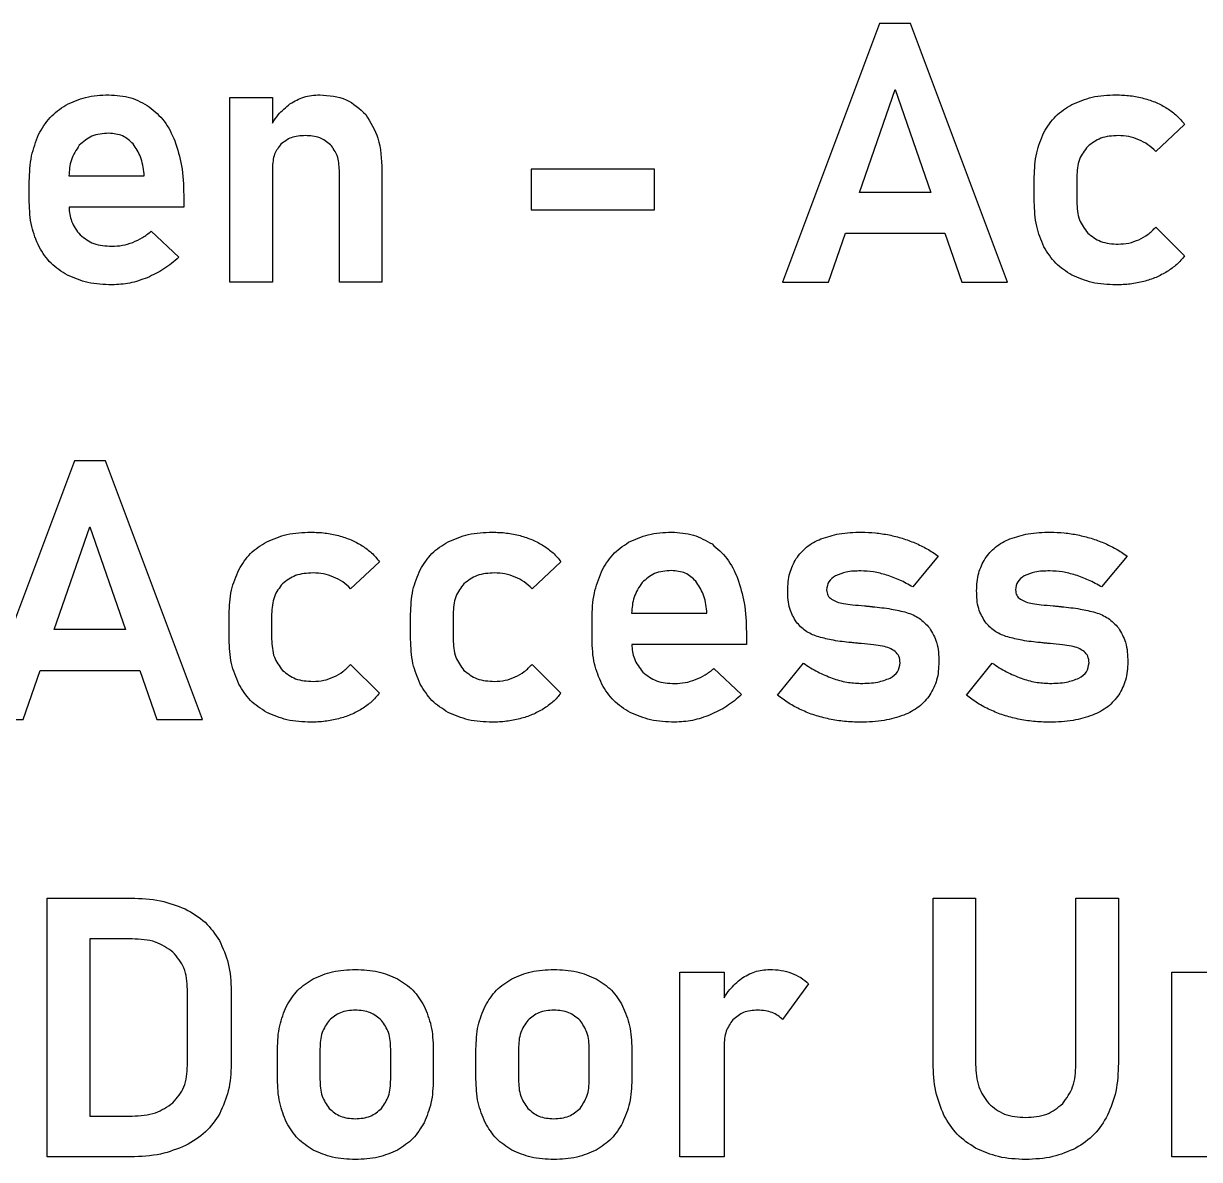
# Model space of a CAD drawing. Extents: x -56 to 56, y -81 to 81.
# Drawn here: x -14.32 to 5.01, y 36.91 to 55.58 of the extents above; entities that cross this region are included whole.
import ezdxf

# ---------------------------------------------------------------- set-up
doc = ezdxf.new("R2010")
doc.units = 0
doc.layers.get('0').update_dxf_attribs({"linetype": 'CONTINUOUS'})

msp = doc.modelspace()

# ---------------------------------------------------------------- linework, layer by layer
at = {"color": 7}
for points in [[(1.856084, 51.327108), (0.260143, 55.577106), (-0.248456, 55.577106), (-1.844396, 51.327108), (-1.090269, 51.327108), (-0.810927, 52.133846), (0.824794, 52.133846), (1.10488, 51.327108), (1.856084, 51.327108), (1.856084, 51.327108)], [(0.005846, 54.492687), (0.592404, 52.803206), (-0.579154, 52.803206), (0.005846, 54.492687), (0.005846, 54.492687)], [(-5.971632, 52.516756), (-3.948936, 52.516756), (-3.948936, 53.186117), (-5.971632, 53.186117), (-5.971632, 52.516756), (-5.971632, 52.516756)], [(-11.374745, 44.142444), (-12.970686, 48.392443), (-13.47928, 48.392443), (-15.075226, 44.142444), (-14.321098, 44.142444), (-14.041756, 44.949185), (-12.406035, 44.949185), (-12.12595, 44.142444), (-11.374745, 44.142444), (-11.374745, 44.142444)], [(-13.224983, 47.308023), (-12.638425, 45.618545), (-13.809983, 45.618545), (-13.224983, 47.308023), (-13.224983, 47.308023)]]:
    msp.add_lwpolyline(points, close=True, dxfattribs=at)
for points in [[(-10.224552, 53.203654), (-10.224552, 51.327108), (-10.923147, 51.327108), (-10.923147, 54.361149), (-10.224552, 54.361149), (-10.224552, 53.94072)], [(4.764443, 53.919782), (4.29092, 53.475493)], [(-8.426928, 53.16858), (-8.426928, 51.327108), (-9.125519, 51.327108), (-9.125519, 53.165656)], [(-14.220257, 52.642444), (-14.220257, 52.984432)], [(-13.569061, 53.072122), (-12.332015, 53.072122), (-12.334938, 53.107196)], [(2.294531, 52.645368), (2.294531, 53.057505)], [(2.993121, 53.057505), (2.993121, 52.645368)], [(-11.683116, 52.759363), (-11.683116, 52.560602), (-13.567537, 52.560602)], [(4.29092, 52.23323), (4.764443, 51.759706)], [(-12.218017, 52.165999), (-11.762037, 51.736324)], [(0.714665, 46.828655), (0.296684, 46.320057)], [(3.81886, 46.828655), (3.400879, 46.320057)], [(-8.466387, 46.735121), (-8.939905, 46.29083)], [(-5.484953, 46.735121), (-5.958476, 46.29083)], [(-10.936298, 45.460704), (-10.936298, 45.872844)], [(-10.237703, 45.872844), (-10.237703, 45.460704)], [(-7.954864, 45.460704), (-7.954864, 45.872844)], [(-7.256274, 45.872844), (-7.256274, 45.460704)], [(-4.973435, 45.45778), (-4.973435, 45.799769)], [(-4.322239, 45.887458), (-3.085194, 45.887458), (-3.088117, 45.922535)], [(-2.436294, 45.574702), (-2.436294, 45.375939), (-4.320717, 45.375939)], [(-8.939905, 45.048566), (-8.466387, 44.575043)], [(-5.958476, 45.048566), (-5.484953, 44.575043)], [(-1.924777, 44.542892), (-1.500945, 45.069028)], [(1.179419, 44.542892), (1.603251, 45.069028)], [(-2.971201, 44.981335), (-2.515216, 44.551661)], [(-12.551241, 36.95778), (-13.925037, 36.95778), (-13.925037, 41.207784), (-12.548318, 41.207784)], [(0.631361, 38.495268), (0.631361, 41.207784), (1.329952, 41.207784), (1.329952, 38.474807)], [(2.978506, 38.474807), (2.978506, 41.207784), (3.677096, 41.207784), (3.677096, 38.495268)], [(-12.53078, 40.538424), (-13.226447, 40.538424), (-13.226447, 37.627141), (-12.53078, 37.627141)], [(-2.80313, 38.77587), (-2.80313, 36.95778), (-3.53095, 36.95778), (-3.53095, 39.991824), (-2.80313, 39.991824), (-2.80313, 39.571356)], [(5.252581, 38.834332), (5.252581, 36.95778), (4.553991, 36.95778), (4.553991, 39.991824), (5.252581, 39.991824), (5.252581, 39.571387)], [(-11.621737, 38.457266), (-11.621737, 39.708298)], [(-10.902686, 39.684913), (-10.902686, 38.480651)], [(-1.414718, 39.798911), (-1.841473, 39.21139)], [(-10.142712, 38.235118), (-10.142712, 38.729103)], [(-9.444122, 38.729103), (-9.444122, 38.226349)], [(-8.280778, 38.226349), (-8.280778, 38.729103)], [(-7.582187, 38.729103), (-7.582187, 38.226349)], [(-6.880674, 38.235118), (-6.880674, 38.729103)], [(-6.182084, 38.729103), (-6.182084, 38.226349)], [(-5.018739, 38.226349), (-5.018739, 38.729103)], [(-4.320149, 38.729103), (-4.320149, 38.226349)]]:
    msp.add_lwpolyline(points, dxfattribs=at)
for points in [[(-13.619585, 54.238385), (-13.51348, 54.286944), (-13.407376, 54.335504), (-13.296232, 54.363345)], [(-13.296232, 54.363345), (-13.172856, 54.394248), (-13.04327, 54.399622), (-12.913685, 54.404995)], [(-12.913685, 54.404995), (-12.790672, 54.398194), (-12.667658, 54.391392), (-12.553062, 54.356402)], [(-12.553062, 54.356402), (-12.446784, 54.323961), (-12.347745, 54.267288), (-12.248707, 54.210617)], [(-9.936642, 54.258846), (-9.862852, 54.301465), (-9.789061, 54.344083), (-9.709744, 54.368459)], [(-9.709744, 54.368459), (-9.626259, 54.394113), (-9.536652, 54.399554), (-9.447045, 54.404995)], [(-9.447045, 54.404995), (-9.295784, 54.394101), (-9.144523, 54.383208), (-9.014444, 54.324249)], [(-9.014444, 54.324249), (-8.895452, 54.270313), (-8.794185, 54.176161), (-8.692918, 54.082009)], [(2.911277, 54.247157), (3.020391, 54.29315), (3.129505, 54.339147), (3.243032, 54.365535)], [(3.243032, 54.365535), (3.370377, 54.395134), (3.503276, 54.400065), (3.636175, 54.404995)], [(3.636175, 54.404995), (3.715057, 54.402737), (3.79394, 54.400677), (3.871842, 54.390743)], [(3.871842, 54.390743), (3.946366, 54.381232), (4.019992, 54.364609), (4.093619, 54.347995)], [(4.093619, 54.348), (4.162688, 54.327313), (4.231757, 54.306635), (4.297495, 54.278212)], [(-13.878269, 54.03378), (-13.804345, 54.113366), (-13.711965, 54.175876), (-13.619585, 54.238385)], [(-12.248707, 54.210617), (-12.1612, 54.136178), (-12.073694, 54.06174), (-12.005372, 53.97276)], [(-10.128464, 54.079085), (-10.072484, 54.145613), (-10.004563, 54.20223), (-9.936642, 54.258846)], [(2.646022, 54.053143), (2.722452, 54.129766), (2.816865, 54.18846), (2.911277, 54.247157)], [(4.297495, 54.278212), (4.360165, 54.251119), (4.419808, 54.216981), (4.479451, 54.18285)], [(4.479451, 54.18285), (4.533821, 54.145195), (4.588191, 54.107539), (4.636197, 54.063007)], [(-14.066801, 53.753175), (-14.01042, 53.852689), (-13.95404, 53.952206), (-13.878269, 54.03378)], [(-12.005372, 53.97276), (-11.931045, 53.875961), (-11.879424, 53.761955), (-11.827802, 53.647945)], [(-10.224552, 53.94072), (-10.195563, 53.989364), (-10.164486, 54.036275), (-10.128464, 54.079085)], [(-8.692918, 54.082009), (-8.615514, 53.955426), (-8.538111, 53.828844), (-8.493428, 53.692155)], [(2.452374, 53.786787), (2.510905, 53.881574), (2.569435, 53.976359), (2.646022, 54.053143)], [(4.636197, 54.063007), (4.682973, 54.019618), (4.723708, 53.969701), (4.764443, 53.919782)], [(-14.18189, 53.401687), (-14.156222, 53.521476), (-14.111511, 53.637325), (-14.066801, 53.753175)], [(-13.191366, 53.724309), (-13.267416, 53.691348), (-13.333158, 53.63384), (-13.3989, 53.576334)], [(-12.913685, 53.773636), (-13.010452, 53.767201), (-13.107218, 53.760795), (-13.191366, 53.724309)], [(-12.687883, 53.72979), (-12.755962, 53.76056), (-12.834823, 53.767097), (-12.913685, 53.773636)], [(-12.513237, 53.598257), (-12.568205, 53.649399), (-12.623173, 53.70054), (-12.687883, 53.72979)], [(-9.686727, 53.735635), (-9.765543, 53.731768), (-9.844358, 53.727873), (-9.914722, 53.700924)], [(-9.448509, 53.698367), (-9.521773, 53.727134), (-9.60425, 53.731384), (-9.686727, 53.735635)], [(2.333989, 53.453203), (2.360381, 53.567323), (2.406377, 53.677057), (2.452374, 53.786787)], [(3.674173, 53.735635), (3.574626, 53.730611), (3.475079, 53.725587), (3.386259, 53.691424)], [(3.845902, 53.718828), (3.789788, 53.730061), (3.731981, 53.732855), (3.674174, 53.735649)], [(-13.3989, 53.576334), (-13.449096, 53.499113), (-13.499293, 53.421894), (-13.528242, 53.337749)], [(-12.394128, 53.387801), (-12.423279, 53.461944), (-12.468258, 53.530101), (-12.513237, 53.598257)], [(-11.827802, 53.647945), (-11.785658, 53.513528), (-11.743513, 53.379109), (-11.719289, 53.241653)], [(-10.084252, 53.596795), (-10.125118, 53.543055), (-10.165983, 53.489317), (-10.189476, 53.429088)], [(-9.914722, 53.700924), (-9.975425, 53.677669), (-10.029839, 53.637229), (-10.084252, 53.596795)], [(-9.271669, 53.586565), (-9.328304, 53.629985), (-9.384938, 53.673405), (-9.448509, 53.698367)], [(-9.162054, 53.406801), (-9.186534, 53.47111), (-9.229102, 53.528836), (-9.271669, 53.586565)], [(-8.493428, 53.692155), (-8.439578, 53.527419), (-8.433253, 53.348), (-8.426928, 53.16858)], [(3.17142, 53.558794), (3.119487, 53.490287), (3.067555, 53.421781), (3.037696, 53.345053)], [(3.386259, 53.691424), (3.309273, 53.661811), (3.240347, 53.610302), (3.17142, 53.558794)], [(4.010315, 53.668406), (3.956071, 53.688021), (3.901827, 53.707621), (3.845902, 53.718828)], [(4.160848, 53.586565), (4.114046, 53.618752), (4.06218, 53.643579), (4.010315, 53.668406)], [(4.29092, 53.475493), (4.249244, 53.514962), (4.207568, 53.554431), (4.160848, 53.586565)], [(-14.220257, 52.984432), (-14.215614, 53.125202), (-14.210971, 53.265974), (-14.18189, 53.401687)], [(-13.528242, 53.337749), (-13.557004, 53.254147), (-13.564793, 53.163708), (-13.569061, 53.072122)], [(-12.334938, 53.107196), (-12.347248, 53.203538), (-12.359556, 53.299878), (-12.394128, 53.387801)], [(-10.189476, 53.429088), (-10.216547, 53.359686), (-10.22055, 53.281672), (-10.224552, 53.203654)], [(-9.125519, 53.165656), (-9.129608, 53.248982), (-9.133695, 53.332308), (-9.162054, 53.406801)], [(2.294531, 53.057505), (2.299436, 53.19125), (2.304341, 53.324996), (2.333989, 53.453203)], [(3.037696, 53.345053), (3.003236, 53.256503), (2.998179, 53.157003), (2.993121, 53.057505)], [(-11.719289, 53.241653), (-11.691428, 53.083569), (-11.687272, 52.921466), (-11.683116, 52.759363)], [(-14.180064, 52.243825), (-14.210187, 52.372916), (-14.215222, 52.50768), (-14.220257, 52.642444)], [(2.333994, 52.246746), (2.30436, 52.375958), (2.299445, 52.510663), (2.294531, 52.645368)], [(2.993121, 52.645368), (2.998131, 52.544095), (3.003143, 52.442825), (3.037696, 52.352339)], [(-13.567537, 52.560602), (-13.562316, 52.479712), (-13.552935, 52.400354), (-13.524952, 52.327859)], [(-14.059491, 51.907317), (-14.106339, 52.017982), (-14.153187, 52.128647), (-14.180064, 52.243825)], [(-13.524952, 52.327859), (-13.49386, 52.24731), (-13.439802, 52.175234), (-13.385744, 52.103154)], [(2.452374, 51.910241), (2.406379, 52.020957), (2.360384, 52.131675), (2.333994, 52.246746)], [(3.037696, 52.352339), (3.067559, 52.274138), (3.11949, 52.203992), (3.17142, 52.133846)], [(4.163041, 52.114121), (4.209446, 52.148764), (4.250183, 52.190996), (4.29092, 52.23323)], [(-13.385744, 52.103154), (-13.313923, 52.049094), (-13.242103, 51.995032), (-13.161773, 51.963951)], [(-12.689714, 51.933634), (-12.632319, 51.944359), (-12.576433, 51.963107), (-12.520547, 51.981861)], [(-12.520547, 51.981852), (-12.465918, 52.005615), (-12.411289, 52.029359), (-12.360878, 52.060042)], [(-12.360878, 52.060042), (-12.310444, 52.090739), (-12.264231, 52.128368), (-12.218017, 52.165999)], [(3.17142, 52.133846), (3.240215, 52.081056), (3.30901, 52.028263), (3.386259, 51.99793)], [(3.386259, 51.99793), (3.474823, 51.963149), (3.574498, 51.957886), (3.674173, 51.952622)], [(3.84809, 51.970882), (3.904454, 51.983074), (3.958846, 52.004376), (4.013238, 52.02569)], [(4.013238, 52.025698), (4.065044, 52.052679), (4.116851, 52.079634), (4.163041, 52.114121)], [(-13.86292, 51.638402), (-13.940535, 51.715942), (-14.000013, 51.81163), (-14.059491, 51.907317)], [(-13.161773, 51.963951), (-13.06909, 51.928089), (-12.96508, 51.922817), (-12.86107, 51.917548)], [(-12.86107, 51.917548), (-12.80347, 51.92037), (-12.74587, 51.923136), (-12.689714, 51.933634)], [(2.646017, 51.640961), (2.569335, 51.71877), (2.510854, 51.814506), (2.452374, 51.910241)], [(3.674173, 51.952622), (3.73281, 51.955642), (3.791446, 51.958662), (3.84809, 51.970882)], [(-13.594742, 51.442565), (-13.690143, 51.501832), (-13.785544, 51.561098), (-13.86292, 51.638402)], [(-11.762037, 51.736324), (-11.841181, 51.668388), (-11.920325, 51.600448), (-12.007198, 51.544504)], [(2.911277, 51.444024), (2.816838, 51.503742), (2.722398, 51.563458), (2.646017, 51.640961)], [(4.634004, 51.619036), (4.585507, 51.575263), (4.531018, 51.538142), (4.476528, 51.501024)], [(4.764443, 51.759706), (4.722862, 51.710707), (4.681281, 51.66171), (4.634004, 51.619036)], [(-13.259325, 51.323086), (-13.374093, 51.349728), (-13.484417, 51.396145), (-13.594742, 51.442565)], [(-12.280864, 51.401643), (-12.376204, 51.367118), (-12.471543, 51.332594), (-12.569876, 51.312858)], [(-12.007198, 51.544504), (-12.093353, 51.489021), (-12.187109, 51.445333), (-12.280864, 51.401643)], [(3.243036, 51.323453), (3.129399, 51.350321), (3.020338, 51.397175), (2.911277, 51.444024)], [(4.294939, 51.407123), (4.229512, 51.37924), (4.160836, 51.359019), (4.09216, 51.3388)], [(4.476528, 51.501024), (4.416987, 51.467392), (4.357446, 51.433762), (4.294939, 51.407123)], [(-12.86107, 51.283262), (-12.995694, 51.288201), (-13.130316, 51.29314), (-13.259325, 51.323086)], [(-12.569876, 51.312858), (-12.66507, 51.293752), (-12.76307, 51.288503), (-12.86107, 51.283262)], [(3.636175, 51.283262), (3.503216, 51.288314), (3.370258, 51.293365), (3.243036, 51.323453)], [(3.87147, 51.297147), (3.793666, 51.287439), (3.71492, 51.28535), (3.636175, 51.283262)], [(4.09216, 51.3388), (4.018881, 51.322601), (3.945603, 51.30641), (3.87147, 51.297147)], [(-10.319548, 47.062493), (-10.210434, 47.10849), (-10.10132, 47.154486), (-9.987793, 47.180874)], [(-9.987793, 47.180874), (-9.860447, 47.210476), (-9.727549, 47.215404), (-9.59465, 47.220334)], [(-9.59465, 47.220334), (-9.515769, 47.218076), (-9.436888, 47.216016), (-9.358988, 47.206082)], [(-9.358988, 47.206082), (-9.284462, 47.196571), (-9.210834, 47.179948), (-9.137206, 47.163334)], [(-9.137206, 47.163337), (-9.068137, 47.14265), (-8.999068, 47.121974), (-8.933329, 47.093549)], [(-7.338118, 47.062493), (-7.229003, 47.10849), (-7.119888, 47.154486), (-7.006359, 47.180874)], [(-7.006359, 47.180874), (-6.879015, 47.210473), (-6.746118, 47.215404), (-6.613221, 47.220334)], [(-6.613221, 47.220334), (-6.53434, 47.218076), (-6.455459, 47.216016), (-6.377558, 47.206082)], [(-6.377558, 47.206082), (-6.303033, 47.196571), (-6.229405, 47.179948), (-6.155777, 47.163334)], [(-6.155777, 47.163337), (-6.086708, 47.14265), (-6.017639, 47.121974), (-5.9519, 47.093549)], [(-4.372764, 47.053724), (-4.266661, 47.102283), (-4.160558, 47.15084), (-4.049415, 47.178681)], [(-4.049415, 47.178681), (-3.92604, 47.209584), (-3.796454, 47.214958), (-3.666868, 47.220334)], [(-3.666868, 47.220334), (-3.543855, 47.213533), (-3.420842, 47.206731), (-3.306245, 47.171738)], [(-3.306245, 47.171738), (-3.199968, 47.139297), (-3.100929, 47.082627), (-3.00189, 47.025954)], [(-1.211572, 47.110722), (-1.11224, 47.142638), (-1.012909, 47.174558), (-0.911235, 47.19293)], [(-0.911235, 47.19293), (-0.792313, 47.214408), (-0.670185, 47.217371), (-0.548057, 47.220334)], [(-0.548057, 47.220334), (-0.47089, 47.218641), (-0.393723, 47.216665), (-0.317139, 47.209017)], [(-0.317139, 47.209017), (-0.24174, 47.201454), (-0.166906, 47.188246), (-0.092072, 47.175035)], [(-0.092072, 47.175026), (-0.019049, 47.158319), (0.053975, 47.141611), (0.125322, 47.119491)], [(1.892624, 47.110722), (1.991955, 47.142638), (2.091286, 47.174558), (2.19296, 47.19293)], [(2.19296, 47.19293), (2.311883, 47.214408), (2.434011, 47.217371), (2.556138, 47.220334)], [(2.556138, 47.220334), (2.633304, 47.218641), (2.710469, 47.216665), (2.787051, 47.209017)], [(2.787051, 47.209017), (2.862452, 47.201454), (2.937288, 47.188246), (3.012123, 47.175035)], [(3.012123, 47.175026), (3.085149, 47.158319), (3.158174, 47.141611), (3.229523, 47.119491)], [(-10.584807, 46.868482), (-10.508376, 46.945108), (-10.413962, 47.003799), (-10.319548, 47.062493)], [(-8.933329, 47.093549), (-8.870659, 47.066455), (-8.811016, 47.032318), (-8.751373, 46.998186)], [(-8.751373, 46.998186), (-8.697003, 46.960532), (-8.642633, 46.922878), (-8.594627, 46.878346)], [(-7.603378, 46.868482), (-7.526948, 46.945108), (-7.432533, 47.003799), (-7.338118, 47.062493)], [(-5.9519, 47.093549), (-5.88923, 47.066455), (-5.829587, 47.032318), (-5.769944, 46.998186)], [(-5.769944, 46.998186), (-5.715576, 46.960532), (-5.661209, 46.922875), (-5.613203, 46.878346)], [(-4.631448, 46.849116), (-4.557523, 46.928703), (-4.465143, 46.991212), (-4.372764, 47.053724)], [(-3.00189, 47.025954), (-2.914384, 46.951518), (-2.826877, 46.877079), (-2.758555, 46.7881)], [(-1.619325, 46.786274), (-1.566189, 46.854069), (-1.513054, 46.921867), (-1.447963, 46.974801)], [(-1.447963, 46.974801), (-1.378297, 47.03146), (-1.294934, 47.071089), (-1.211572, 47.110722)], [(0.125322, 47.119491), (0.195709, 47.097675), (0.264464, 47.070581), (0.333219, 47.043494)], [(0.333219, 47.043494), (0.39987, 47.013005), (0.466521, 46.98252), (0.530152, 46.946672)], [(1.484871, 46.786274), (1.538004, 46.854069), (1.591138, 46.921867), (1.656227, 46.974801)], [(1.656227, 46.974801), (1.725895, 47.03146), (1.809259, 47.071092), (1.892624, 47.110722)], [(3.229523, 47.119491), (3.299908, 47.097675), (3.368661, 47.070581), (3.437414, 47.043494)], [(3.437414, 47.043494), (3.504065, 47.013005), (3.570717, 46.98252), (3.634348, 46.946672)], [(-10.778456, 46.602126), (-10.719925, 46.696914), (-10.661395, 46.791701), (-10.584807, 46.868482)], [(-8.594627, 46.878346), (-8.547853, 46.834957), (-8.50712, 46.785037), (-8.466387, 46.735121)], [(-7.797022, 46.602126), (-7.738493, 46.696914), (-7.679964, 46.791701), (-7.603378, 46.868482)], [(-5.613203, 46.878346), (-5.566426, 46.834954), (-5.525689, 46.785037), (-5.484953, 46.735121)], [(-4.819979, 46.568511), (-4.763599, 46.668025), (-4.707218, 46.76754), (-4.631448, 46.849116)], [(-2.758555, 46.7881), (-2.684227, 46.691297), (-2.632604, 46.577291), (-2.580981, 46.463282)], [(-1.723456, 46.546952), (-1.700254, 46.629852), (-1.659789, 46.708061), (-1.619325, 46.786274)], [(0.530152, 46.946672), (0.593662, 46.910892), (0.654163, 46.869772), (0.714665, 46.828655)], [(1.380739, 46.546952), (1.403942, 46.629852), (1.444407, 46.708061), (1.484871, 46.786274)], [(3.634348, 46.946672), (3.697858, 46.910892), (3.758359, 46.869772), (3.81886, 46.828655)], [(-10.896835, 46.268543), (-10.870444, 46.382662), (-10.82445, 46.492393), (-10.778456, 46.602126)], [(-7.915401, 46.268543), (-7.889011, 46.382662), (-7.843016, 46.492393), (-7.797022, 46.602126)], [(-3.666868, 46.588972), (-3.763635, 46.582537), (-3.860402, 46.576131), (-3.944549, 46.539645)], [(-3.441066, 46.545126), (-3.509145, 46.575897), (-3.588007, 46.582436), (-3.666868, 46.588972)], [(-0.556826, 46.583124), (-0.63857, 46.581995), (-0.720313, 46.580867), (-0.798702, 46.563397)], [(-0.34893, 46.566318), (-0.417442, 46.57693), (-0.487134, 46.580034), (-0.556826, 46.58311)], [(2.547369, 46.583124), (2.465626, 46.581995), (2.383883, 46.580867), (2.305494, 46.563397)], [(2.755261, 46.566318), (2.686751, 46.57693), (2.61706, 46.580034), (2.547369, 46.58311)], [(-9.84457, 46.506764), (-9.921555, 46.47715), (-9.990479, 46.425642), (-10.059404, 46.374133)], [(-9.556656, 46.550974), (-9.656203, 46.54595), (-9.755751, 46.540927), (-9.84457, 46.506764)], [(-9.384927, 46.534167), (-9.441041, 46.5454), (-9.498848, 46.548194), (-9.556656, 46.55096)], [(-9.220514, 46.483743), (-9.274758, 46.503357), (-9.329001, 46.522963), (-9.384927, 46.534167)], [(-9.069976, 46.401904), (-9.11678, 46.434094), (-9.168647, 46.458918), (-9.220514, 46.483743)], [(-8.939905, 46.29083), (-8.98158, 46.330301), (-9.023255, 46.36977), (-9.069976, 46.401904)], [(-6.863136, 46.506764), (-6.940122, 46.47715), (-7.009049, 46.425642), (-7.077975, 46.374133)], [(-6.575222, 46.550974), (-6.674769, 46.54595), (-6.774317, 46.540927), (-6.863136, 46.506764)], [(-6.403494, 46.534167), (-6.459607, 46.5454), (-6.517415, 46.548194), (-6.575222, 46.55096)], [(-6.23908, 46.483743), (-6.293324, 46.503357), (-6.347568, 46.522963), (-6.403494, 46.534167)], [(-6.088543, 46.401904), (-6.135346, 46.434094), (-6.187213, 46.458918), (-6.23908, 46.483743)], [(-5.958476, 46.29083), (-6.000149, 46.330301), (-6.041823, 46.369773), (-6.088543, 46.401904)], [(-4.935074, 46.217026), (-4.909403, 46.336815), (-4.864692, 46.452662), (-4.819979, 46.568511)], [(-4.152078, 46.39167), (-4.202275, 46.314449), (-4.252471, 46.23723), (-4.281421, 46.153083)], [(-3.944549, 46.539645), (-4.020597, 46.506682), (-4.086338, 46.449176), (-4.152078, 46.39167)], [(-3.26642, 46.413593), (-3.321388, 46.464735), (-3.376357, 46.515879), (-3.441066, 46.545126)], [(-3.147306, 46.203138), (-3.176458, 46.27728), (-3.221439, 46.345437), (-3.26642, 46.413593)], [(-2.580981, 46.463282), (-2.538836, 46.328865), (-2.496691, 46.194448), (-2.472467, 46.056994)], [(-1.758165, 46.258676), (-1.753717, 46.356703), (-1.749269, 46.454727), (-1.723456, 46.546952)], [(-1.082229, 46.406287), (-1.105319, 46.367735), (-1.111677, 46.319052), (-1.118035, 46.270369)], [(-0.974812, 46.504204), (-1.016582, 46.475177), (-1.058352, 46.446151), (-1.082229, 46.406287)], [(-0.798702, 46.563397), (-0.858716, 46.550048), (-0.916764, 46.52712), (-0.974812, 46.504204)], [(-0.134458, 46.515896), (-0.20551, 46.535511), (-0.276561, 46.555103), (-0.34893, 46.566318)], [(0.082207, 46.433324), (0.01188, 46.465034), (-0.061289, 46.490465), (-0.134458, 46.515896)], [(0.296684, 46.320057), (0.226228, 46.360104), (0.155773, 46.400148), (0.082207, 46.433324)], [(1.34603, 46.258676), (1.350478, 46.356703), (1.354926, 46.454727), (1.380739, 46.546952)], [(2.021966, 46.406287), (1.998876, 46.367735), (1.992519, 46.319052), (1.986161, 46.270369)], [(2.129383, 46.504204), (2.087613, 46.475177), (2.045844, 46.446151), (2.021966, 46.406287)], [(2.305494, 46.563397), (2.24548, 46.550048), (2.187432, 46.52712), (2.129383, 46.504204)], [(2.969737, 46.515896), (2.898684, 46.535511), (2.827631, 46.555103), (2.755261, 46.566318)], [(3.186407, 46.433324), (3.11608, 46.465037), (3.042908, 46.490465), (2.969737, 46.515896)], [(3.400879, 46.320057), (3.330425, 46.360104), (3.259972, 46.400151), (3.186407, 46.433324)], [(-10.936298, 45.872844), (-10.93139, 46.00659), (-10.926483, 46.140335), (-10.896835, 46.268543)], [(-10.059404, 46.374133), (-10.111337, 46.305624), (-10.16327, 46.237117), (-10.193128, 46.160389)], [(-7.954864, 45.872844), (-7.949956, 46.00659), (-7.945051, 46.140335), (-7.915401, 46.268543)], [(-7.077975, 46.374133), (-7.129908, 46.305624), (-7.181841, 46.237117), (-7.211699, 46.160389)], [(-4.973435, 45.799769), (-4.968795, 45.940538), (-4.964156, 46.081311), (-4.935074, 46.217026)], [(-3.088116, 45.922535), (-3.100427, 46.018875), (-3.112735, 46.115214), (-3.147306, 46.203138)], [(-1.723452, 45.964186), (-1.752235, 46.057356), (-1.7552, 46.158016), (-1.758165, 46.258676)], [(-1.118035, 46.270369), (-1.114973, 46.239397), (-1.11191, 46.208426), (-1.098308, 46.183043)], [(1.380744, 45.964186), (1.35196, 46.057356), (1.348995, 46.158016), (1.34603, 46.258676)], [(1.986161, 46.270369), (1.989225, 46.239397), (1.99229, 46.208426), (2.005892, 46.183043)], [(-10.193128, 46.160389), (-10.227588, 46.071839), (-10.232646, 45.972342), (-10.237703, 45.872844)], [(-7.211699, 46.160389), (-7.246159, 46.071839), (-7.251217, 45.972342), (-7.256274, 45.872844)], [(-4.281421, 46.153083), (-4.310182, 46.069483), (-4.317971, 45.979045), (-4.322239, 45.887458)], [(-2.472467, 46.056994), (-2.444607, 45.898908), (-2.440451, 45.736805), (-2.436294, 45.574702)], [(-1.098308, 46.183043), (-1.085152, 46.15849), (-1.062135, 46.139163), (-1.039119, 46.119834)], [(-1.039119, 46.119834), (-1.009941, 46.103888), (-0.980763, 46.08792), (-0.949969, 46.076358)], [(-0.949969, 46.076358), (-0.914834, 46.063178), (-0.877594, 46.055699), (-0.840354, 46.04822)], [(-0.840354, 46.048223), (-0.791932, 46.041196), (-0.743509, 46.034197), (-0.694938, 46.028496)], [(-0.694938, 46.028496), (-0.629595, 46.020819), (-0.56398, 46.015542), (-0.498366, 46.010236)], [(-0.498366, 46.010222), (-0.490699, 46.009375), (-0.483032, 46.008528), (-0.475349, 46.007682)], [(-0.475349, 46.007682), (-0.46793, 46.006835), (-0.460496, 46.006271), (-0.453062, 46.005988)], [(-0.453062, 46.005839), (-0.445628, 46.005274), (-0.438193, 46.00471), (-0.430774, 46.004145)], [(-0.430774, 46.004145), (-0.42309, 46.003299), (-0.415421, 46.002452), (-0.407753, 46.001605)], [(-0.407753, 46.001453), (-0.403871, 46.000606), (-0.399988, 45.99976), (-0.396061, 45.999195)], [(-0.396061, 45.999195), (-0.392193, 45.998631), (-0.388281, 45.998631), (-0.384369, 45.998349)], [(-0.384369, 45.998529), (-0.380694, 45.998442), (-0.377018, 45.998351), (-0.373411, 45.997683)], [(-0.373411, 45.997683), (-0.370209, 45.997118), (-0.367061, 45.996271), (-0.363912, 45.995425)], [(-0.363912, 45.995608), (-0.260792, 45.985561), (-0.157672, 45.975542), (-0.055904, 45.95761)], [(2.005892, 46.183043), (2.019048, 46.15849), (2.042063, 46.139163), (2.065077, 46.119834)], [(2.065077, 46.119834), (2.094255, 46.103888), (2.123432, 46.08792), (2.154226, 46.076358)], [(2.154226, 46.076358), (2.189362, 46.063178), (2.226602, 46.055699), (2.263842, 46.04822)], [(2.263842, 46.048223), (2.312264, 46.041196), (2.360686, 46.034197), (2.409258, 46.028496)], [(2.409258, 46.028496), (2.474601, 46.020819), (2.540215, 46.015542), (2.605829, 46.010236)], [(2.605829, 46.010222), (2.613498, 46.009375), (2.621166, 46.008528), (2.628851, 46.007682)], [(2.628851, 46.007682), (2.636269, 46.006835), (2.643701, 46.006271), (2.651134, 46.005988)], [(2.651134, 46.005839), (2.658568, 46.005274), (2.666002, 46.00471), (2.673421, 46.004145)], [(2.673421, 46.004145), (2.681106, 46.003299), (2.688774, 46.002452), (2.696443, 46.001605)], [(2.696443, 46.001453), (2.700325, 46.000606), (2.704207, 45.99976), (2.708135, 45.999195)], [(2.708135, 45.999195), (2.712003, 45.998631), (2.715915, 45.998631), (2.719827, 45.998349)], [(2.719827, 45.998529), (2.723502, 45.998442), (2.727177, 45.998351), (2.730785, 45.997683)], [(2.730785, 45.997683), (2.733987, 45.997118), (2.737135, 45.996271), (2.740283, 45.995425)], [(2.740283, 45.995608), (2.843405, 45.985561), (2.946527, 45.975542), (3.048296, 45.95761)], [(-1.619325, 45.747157), (-1.659705, 45.817853), (-1.700085, 45.888553), (-1.723452, 45.964186)], [(-0.055904, 45.95761), (0.028632, 45.942709), (0.112234, 45.922397), (0.195837, 45.902074)], [(0.195837, 45.902074), (0.267803, 45.874896), (0.33977, 45.847718), (0.401907, 45.80598)], [(0.401907, 45.80598), (0.465842, 45.763035), (0.519372, 45.704674), (0.572901, 45.646313)], [(1.484871, 45.747157), (1.444491, 45.817853), (1.40411, 45.888553), (1.380744, 45.964186)], [(3.048296, 45.95761), (3.132831, 45.942709), (3.216432, 45.922397), (3.300033, 45.902074)], [(3.300033, 45.902074), (3.371999, 45.874896), (3.443965, 45.847718), (3.506103, 45.80598)], [(3.506103, 45.80598), (3.570038, 45.763035), (3.623567, 45.704674), (3.677096, 45.646313)], [(-1.464042, 45.59772), (-1.522303, 45.63823), (-1.570814, 45.692694), (-1.619325, 45.747157)], [(0.572901, 45.646313), (0.617521, 45.569597), (0.662141, 45.49288), (0.68799, 45.410646)], [(1.640153, 45.59772), (1.581893, 45.63823), (1.533382, 45.692694), (1.484871, 45.747157)], [(3.677096, 45.646313), (3.721717, 45.569597), (3.766337, 45.49288), (3.792186, 45.410646)], [(-10.896835, 45.062085), (-10.926469, 45.191298), (-10.931384, 45.326002), (-10.936298, 45.460704)], [(-10.237703, 45.460704), (-10.232694, 45.359431), (-10.227681, 45.258159), (-10.193128, 45.167676)], [(-7.915401, 45.062085), (-7.945035, 45.191298), (-7.94995, 45.326002), (-7.954864, 45.460704)], [(-7.256274, 45.460704), (-7.251265, 45.359431), (-7.246252, 45.258159), (-7.211699, 45.167676)], [(-4.933242, 45.059164), (-4.963366, 45.188255), (-4.9684, 45.323019), (-4.973435, 45.45778)], [(-1.275878, 45.506009), (-1.341666, 45.532199), (-1.407453, 45.558373), (-1.464042, 45.59772)], [(-1.042771, 45.450109), (-1.121093, 45.465519), (-1.198485, 45.48576), (-1.275878, 45.506009)], [(-0.752664, 45.408092), (-0.84983, 45.419691), (-0.946996, 45.431263), (-1.042771, 45.450109)], [(1.828318, 45.506009), (1.76253, 45.532199), (1.696742, 45.558373), (1.640153, 45.59772)], [(2.061424, 45.450109), (1.983102, 45.465519), (1.90571, 45.48576), (1.828318, 45.506009)], [(2.351532, 45.408092), (2.254366, 45.419691), (2.1572, 45.431263), (2.061424, 45.450109)], [(-4.320717, 45.375939), (-4.315498, 45.295048), (-4.30612, 45.21569), (-4.278135, 45.143196)], [(-0.740971, 45.407759), (-0.744861, 45.408002), (-0.748762, 45.408041), (-0.752664, 45.408041)], [(-0.729279, 45.40663), (-0.733173, 45.407195), (-0.737067, 45.407477), (-0.740971, 45.407759)], [(-0.717587, 45.405451), (-0.721492, 45.405696), (-0.725386, 45.406015), (-0.729279, 45.406579)], [(-0.7059, 45.405168), (-0.7098, 45.40523), (-0.713699, 45.40529), (-0.717587, 45.405451)], [(-0.66534, 45.400069), (-0.678885, 45.40148), (-0.692393, 45.403371), (-0.7059, 45.405177)], [(-0.625515, 45.3964), (-0.638802, 45.397529), (-0.652089, 45.398657), (-0.66534, 45.400069)], [(-0.586419, 45.39349), (-0.59945, 45.394337), (-0.612482, 45.395466), (-0.625515, 45.396425)], [(-0.548057, 45.390555), (-0.560844, 45.391402), (-0.573631, 45.39253), (-0.586419, 45.39349)], [(-0.348201, 45.369371), (-0.414601, 45.378148), (-0.481329, 45.384357), (-0.548057, 45.390566)], [(-0.198765, 45.346709), (-0.248515, 45.354752), (-0.298265, 45.362767), (-0.348201, 45.369371)], [(-0.08513, 45.313457), (-0.121093, 45.329036), (-0.159929, 45.33787), (-0.198765, 45.346709)], [(0.007305, 45.260479), (-0.022731, 45.279952), (-0.052768, 45.299439), (-0.08513, 45.313457)], [(0.068689, 45.182659), (0.055014, 45.211691), (0.03116, 45.236086), (0.007305, 45.260479)], [(0.68799, 45.410646), (0.720155, 45.308318), (0.723256, 45.197439), (0.726357, 45.086562)], [(2.363224, 45.407759), (2.359334, 45.408002), (2.355433, 45.408041), (2.351532, 45.408041)], [(2.374916, 45.40663), (2.371023, 45.407195), (2.367129, 45.407477), (2.363224, 45.407759)], [(2.386608, 45.405451), (2.382703, 45.405696), (2.37881, 45.406015), (2.374916, 45.406579)], [(2.398296, 45.405168), (2.394396, 45.40523), (2.390496, 45.40529), (2.386608, 45.405451)], [(2.438856, 45.400069), (2.42531, 45.40148), (2.411803, 45.403371), (2.398296, 45.405177)], [(2.478681, 45.3964), (2.465394, 45.397529), (2.452106, 45.398657), (2.438856, 45.400069)], [(2.517772, 45.39349), (2.504742, 45.394337), (2.491711, 45.395466), (2.478681, 45.396425)], [(2.556138, 45.390555), (2.54335, 45.391402), (2.530561, 45.39253), (2.517772, 45.39349)], [(2.755995, 45.369371), (2.689595, 45.378148), (2.622867, 45.384357), (2.556138, 45.390566)], [(2.905436, 45.346709), (2.855684, 45.354752), (2.805932, 45.362767), (2.755995, 45.369371)], [(3.019066, 45.313457), (2.983104, 45.329036), (2.94427, 45.33787), (2.905436, 45.346709)], [(3.111501, 45.260479), (3.081465, 45.279952), (3.051428, 45.299439), (3.019066, 45.313457)], [(3.172884, 45.182659), (3.159211, 45.211691), (3.135355, 45.236086), (3.111501, 45.260479)], [(3.792186, 45.410646), (3.824351, 45.308318), (3.827451, 45.197439), (3.830552, 45.086562)], [(-10.778456, 44.725577), (-10.82445, 44.836296), (-10.870445, 44.947014), (-10.896835, 45.062085)], [(-10.193128, 45.167676), (-10.163265, 45.089472), (-10.111334, 45.019328), (-10.059404, 44.949185)], [(-9.067783, 44.929455), (-9.021378, 44.9641), (-8.980642, 45.006332), (-8.939905, 45.048566)], [(-7.797022, 44.725577), (-7.843016, 44.836296), (-7.889011, 44.947014), (-7.915401, 45.062085)], [(-7.211699, 45.167676), (-7.181836, 45.089472), (-7.129906, 45.019328), (-7.077975, 44.949185)], [(-6.086354, 44.929455), (-6.039949, 44.9641), (-5.999212, 45.006332), (-5.958476, 45.048566)], [(-4.81267, 44.722653), (-4.859518, 44.833321), (-4.906366, 44.943986), (-4.933242, 45.059164)], [(-4.278135, 45.143196), (-4.247043, 45.062647), (-4.192985, 44.99057), (-4.138927, 44.918493)], [(-1.500945, 45.069028), (-1.423883, 45.018177), (-1.34682, 44.967326), (-1.265282, 44.925072)], [(0.047865, 44.92836), (0.073564, 44.969578), (0.081357, 45.022227), (0.08915, 45.074872)], [(0.08915, 45.074872), (0.086487, 45.112696), (0.083824, 45.150519), (0.068689, 45.182659)], [(0.726357, 45.086562), (0.721665, 44.985826), (0.716974, 44.885086), (0.689821, 44.790613)], [(1.603251, 45.069028), (1.680313, 45.018177), (1.757375, 44.967326), (1.838913, 44.925072)], [(3.152056, 44.92836), (3.177755, 44.969581), (3.18555, 45.022227), (3.193345, 45.074872)], [(3.193345, 45.074872), (3.190692, 45.112696), (3.18802, 45.150519), (3.172884, 45.182659)], [(3.830552, 45.086562), (3.825862, 44.985826), (3.821168, 44.885086), (3.794017, 44.790613)], [(-10.059404, 44.949185), (-9.990611, 44.896392), (-9.921818, 44.8436), (-9.84457, 44.813264)], [(-9.382734, 44.786218), (-9.326371, 44.798382), (-9.271978, 44.81971), (-9.217586, 44.841023)], [(-9.217586, 44.841034), (-9.16578, 44.868015), (-9.113974, 44.89497), (-9.067783, 44.929455)], [(-7.077975, 44.949185), (-7.00918, 44.896392), (-6.940385, 44.8436), (-6.863136, 44.813264)], [(-6.401305, 44.786218), (-6.344942, 44.798382), (-6.290549, 44.81971), (-6.236157, 44.841023)], [(-6.236157, 44.841034), (-6.184351, 44.868015), (-6.132545, 44.89497), (-6.086354, 44.929455)], [(-4.138927, 44.918493), (-4.067107, 44.864431), (-3.995286, 44.810368), (-3.914957, 44.779287)], [(-3.273725, 44.797188), (-3.219098, 44.820951), (-3.164471, 44.844698), (-3.114061, 44.875378)], [(-3.114061, 44.875378), (-3.063627, 44.906075), (-3.017414, 44.943707), (-2.971201, 44.981335)], [(-1.265282, 44.925072), (-1.188177, 44.885115), (-1.10707, 44.852845), (-1.025963, 44.820573)], [(-0.075998, 44.822035), (-0.027846, 44.853097), (0.020306, 44.884158), (0.047865, 44.92836)], [(1.838913, 44.925072), (1.916019, 44.885115), (1.997126, 44.852845), (2.078233, 44.820573)], [(3.028198, 44.822035), (3.076347, 44.853097), (3.124497, 44.884158), (3.152056, 44.92836)], [(-10.584807, 44.456298), (-10.661491, 44.534106), (-10.719973, 44.629842), (-10.778456, 44.725577)], [(-9.84457, 44.813264), (-9.756007, 44.778485), (-9.656332, 44.773222), (-9.556656, 44.767959)], [(-9.556656, 44.767959), (-9.498018, 44.770978), (-9.439381, 44.773998), (-9.382734, 44.786218)], [(-7.603378, 44.456298), (-7.68006, 44.534106), (-7.738541, 44.629842), (-7.797022, 44.725577)], [(-6.863136, 44.813264), (-6.774573, 44.778485), (-6.674897, 44.773222), (-6.575222, 44.767959)], [(-6.575222, 44.767959), (-6.516586, 44.770978), (-6.45795, 44.773998), (-6.401305, 44.786218)], [(-4.616098, 44.453741), (-4.693713, 44.531281), (-4.753191, 44.626969), (-4.81267, 44.722653)], [(-3.914957, 44.779287), (-3.822274, 44.743425), (-3.718264, 44.738156), (-3.614254, 44.732884)], [(-3.614254, 44.732884), (-3.556652, 44.735706), (-3.49905, 44.738472), (-3.442893, 44.748971)], [(-3.442893, 44.748971), (-3.385498, 44.759695), (-3.329611, 44.778443), (-3.273725, 44.797197)], [(-1.025963, 44.820573), (-0.947551, 44.795851), (-0.86914, 44.771142), (-0.788836, 44.757)], [(-0.788836, 44.757), (-0.713582, 44.743735), (-0.636666, 44.739784), (-0.559749, 44.735805)], [(-0.559749, 44.735808), (-0.465165, 44.736937), (-0.370581, 44.738066), (-0.279512, 44.75737)], [(-0.279512, 44.75737), (-0.210322, 44.77196), (-0.14316, 44.797008), (-0.075998, 44.822038)], [(0.689821, 44.790613), (0.665399, 44.705635), (0.622805, 44.625724), (0.580211, 44.545816)], [(2.078233, 44.820573), (2.156644, 44.795851), (2.235056, 44.771142), (2.315359, 44.757)], [(2.315359, 44.757), (2.390614, 44.743735), (2.46753, 44.739784), (2.544446, 44.735805)], [(2.544446, 44.735808), (2.639032, 44.736937), (2.733618, 44.738066), (2.824688, 44.75737)], [(2.824688, 44.75737), (2.893877, 44.77196), (2.961037, 44.797008), (3.028198, 44.822038)], [(3.794017, 44.790613), (3.769594, 44.705635), (3.727, 44.625724), (3.684407, 44.545816)], [(-10.319548, 44.259363), (-10.413987, 44.319078), (-10.508426, 44.378797), (-10.584807, 44.456298)], [(-8.466387, 44.575043), (-8.507968, 44.526046), (-8.549549, 44.47705), (-8.596825, 44.434375)], [(-7.338118, 44.259363), (-7.432558, 44.319078), (-7.526997, 44.378797), (-7.603378, 44.456298)], [(-5.484953, 44.575043), (-5.526534, 44.526046), (-5.568115, 44.47705), (-5.615392, 44.434375)], [(-4.34792, 44.257901), (-4.443321, 44.317171), (-4.538722, 44.376437), (-4.616098, 44.453741)], [(-2.515216, 44.551661), (-2.594359, 44.483724), (-2.673503, 44.415785), (-2.760377, 44.35984)], [(-1.741724, 44.410629), (-1.805312, 44.450619), (-1.865045, 44.496754), (-1.924777, 44.542892)], [(0.580211, 44.545816), (0.523786, 44.476406), (0.467361, 44.406996), (0.398984, 44.352897)], [(1.362467, 44.410629), (1.29888, 44.450619), (1.239149, 44.496754), (1.179419, 44.542892)], [(3.684407, 44.545816), (3.627982, 44.476406), (3.571556, 44.406996), (3.50318, 44.352897)], [(-9.987793, 44.138789), (-10.101429, 44.165657), (-10.210488, 44.212514), (-10.319548, 44.259363)], [(-8.754301, 44.316361), (-8.813842, 44.282731), (-8.873383, 44.249101), (-8.93589, 44.222462)], [(-8.596825, 44.434375), (-8.645322, 44.390602), (-8.699811, 44.353481), (-8.754301, 44.316361)], [(-7.006364, 44.138789), (-7.12, 44.165657), (-7.229059, 44.212514), (-7.338118, 44.259363)], [(-5.772867, 44.316361), (-5.832408, 44.282731), (-5.891949, 44.249101), (-5.954456, 44.222462)], [(-5.615392, 44.434375), (-5.663888, 44.390602), (-5.718378, 44.353481), (-5.772867, 44.316361)], [(-4.012508, 44.138425), (-4.127275, 44.165067), (-4.237597, 44.211481), (-4.34792, 44.257901)], [(-2.760377, 44.35984), (-2.846531, 44.304358), (-2.940287, 44.26067), (-3.034043, 44.216982)], [(-1.537485, 44.300285), (-1.606923, 44.334903), (-1.67636, 44.369517), (-1.741724, 44.410629)], [(-1.314611, 44.21296), (-1.390303, 44.237796), (-1.463894, 44.269035), (-1.537485, 44.300285)], [(0.398984, 44.352897), (0.324618, 44.294057), (0.236114, 44.253326), (0.14761, 44.212596)], [(1.566711, 44.300285), (1.497271, 44.3349), (1.427831, 44.369517), (1.362467, 44.410629)], [(1.789589, 44.21296), (1.713896, 44.237796), (1.640303, 44.269035), (1.566711, 44.300285)], [(3.50318, 44.352897), (3.428813, 44.294057), (3.340309, 44.253326), (3.251806, 44.212596)], [(-9.59465, 44.098598), (-9.72761, 44.10365), (-9.86057, 44.108702), (-9.987793, 44.138789)], [(-9.35935, 44.112483), (-9.437155, 44.102775), (-9.515903, 44.100686), (-9.59465, 44.098598)], [(-9.13867, 44.154136), (-9.211945, 44.137937), (-9.285219, 44.121743), (-9.35935, 44.112483)], [(-8.93589, 44.222462), (-9.001317, 44.194579), (-9.069993, 44.174358), (-9.13867, 44.154136)], [(-6.613221, 44.098598), (-6.746181, 44.10365), (-6.87914, 44.108702), (-7.006364, 44.138789)], [(-6.377921, 44.112483), (-6.455726, 44.102775), (-6.534473, 44.100686), (-6.613221, 44.098598)], [(-6.157236, 44.154136), (-6.230512, 44.137937), (-6.303789, 44.121743), (-6.377921, 44.112483)], [(-5.954456, 44.222462), (-6.019883, 44.194579), (-6.088559, 44.174358), (-6.157236, 44.154136)], [(-3.614254, 44.098598), (-3.748877, 44.103537), (-3.8835, 44.108476), (-4.012508, 44.138425)], [(-3.323054, 44.128195), (-3.41825, 44.109088), (-3.516252, 44.103839), (-3.614254, 44.098598)], [(-3.034043, 44.216982), (-3.129382, 44.182455), (-3.224722, 44.14793), (-3.323054, 44.128195)], [(-1.075654, 44.149751), (-1.156053, 44.168547), (-1.236452, 44.187326), (-1.314611, 44.21296)], [(-0.823178, 44.111383), (-0.907763, 44.119906), (-0.991708, 44.134835), (-1.075654, 44.149745)], [(-0.559749, 44.098598), (-0.647786, 44.100574), (-0.735823, 44.102577), (-0.823178, 44.111383)], [(-0.172458, 44.127097), (-0.299377, 44.104688), (-0.429563, 44.10164), (-0.559749, 44.098598)], [(0.14761, 44.212596), (0.041713, 44.179401), (-0.064183, 44.146209), (-0.172458, 44.127097)], [(2.028542, 44.149751), (1.948145, 44.168547), (1.867748, 44.187326), (1.789589, 44.21296)], [(2.281013, 44.111383), (2.19643, 44.119906), (2.112486, 44.134835), (2.028542, 44.149745)], [(2.544446, 44.098598), (2.456408, 44.100574), (2.36837, 44.102577), (2.281013, 44.111383)], [(2.931738, 44.127097), (2.804819, 44.104688), (2.674632, 44.10164), (2.544446, 44.098598)], [(3.251806, 44.212596), (3.145909, 44.179401), (3.040012, 44.146209), (2.931738, 44.127097)], [(-12.548318, 41.207784), (-12.384851, 41.202422), (-12.221384, 41.197088), (-12.063837, 41.163207)], [(-12.063837, 41.163207), (-11.925102, 41.133379), (-11.790958, 41.081428), (-11.656814, 41.029479)], [(-11.656814, 41.029479), (-11.541721, 40.963868), (-11.426629, 40.898257), (-11.332364, 40.810258)], [(-11.332364, 40.810258), (-11.240158, 40.724183), (-11.167879, 40.616687), (-11.0956, 40.509194)], [(-12.146773, 40.48435), (-12.266402, 40.527036), (-12.398591, 40.532729), (-12.53078, 40.538424)], [(-11.85996, 40.32212), (-11.952542, 40.385101), (-12.045123, 40.448079), (-12.146773, 40.48435)], [(-11.0956, 40.509194), (-11.039377, 40.385434), (-10.983154, 40.261677), (-10.950913, 40.132128)], [(-11.68129, 40.060512), (-11.721128, 40.155668), (-11.790544, 40.238893), (-11.85996, 40.32212)], [(-11.621737, 39.708298), (-11.629052, 39.830757), (-11.636368, 39.953219), (-11.68129, 40.060512)], [(-10.950913, 40.132128), (-10.915005, 39.987845), (-10.908846, 39.836379), (-10.902686, 39.684913)], [(-9.23696, 39.997305), (-9.115759, 40.025956), (-8.989106, 40.030813), (-8.862452, 40.03567)], [(-8.862452, 40.03567), (-8.73517, 40.030901), (-8.607888, 40.026131), (-8.486118, 39.997305)], [(-5.974922, 39.997305), (-5.853721, 40.025956), (-5.727068, 40.030813), (-5.600414, 40.03567)], [(-5.600414, 40.03567), (-5.473132, 40.030901), (-5.34585, 40.026131), (-5.22408, 39.997305)], [(-2.298188, 39.998039), (-2.221053, 40.022903), (-2.13795, 40.029284), (-2.054848, 40.03567)], [(-2.054848, 40.03567), (-1.991269, 40.033695), (-1.92769, 40.031465), (-1.865587, 40.020684)], [(-1.865587, 40.020684), (-1.807985, 40.010694), (-1.751654, 39.993224), (-1.695323, 39.975749)], [(-9.8073, 39.693682), (-9.734382, 39.767915), (-9.644057, 39.825065), (-9.553733, 39.882215)], [(-9.553733, 39.882215), (-9.449599, 39.926933), (-9.345465, 39.971654), (-9.23696, 39.997305)], [(-8.486118, 39.997305), (-8.377737, 39.971651), (-8.273723, 39.92693), (-8.169708, 39.882215)], [(-8.169708, 39.882215), (-8.079784, 39.825014), (-7.98986, 39.76781), (-7.917237, 39.693682)], [(-6.545262, 39.693682), (-6.472343, 39.767915), (-6.382019, 39.825065), (-6.291694, 39.882215)], [(-6.291694, 39.882215), (-6.187561, 39.926933), (-6.083426, 39.971654), (-5.974922, 39.997305)], [(-5.22408, 39.997305), (-5.115699, 39.971651), (-5.011684, 39.92693), (-4.90767, 39.882215)], [(-4.90767, 39.882215), (-4.817746, 39.825014), (-4.727822, 39.76781), (-4.655199, 39.693682)], [(-2.711057, 39.704277), (-2.65526, 39.771183), (-2.587431, 39.828161), (-2.519603, 39.885136)], [(-2.519603, 39.885136), (-2.447824, 39.929044), (-2.376046, 39.972949), (-2.298188, 39.998039)], [(-1.695323, 39.975752), (-1.643568, 39.953513), (-1.591813, 39.931302), (-1.54479, 39.901578)], [(-1.54479, 39.901578), (-1.498357, 39.87223), (-1.456538, 39.835569), (-1.414718, 39.798911)], [(-9.99218, 39.434997), (-9.936428, 39.526993), (-9.880677, 39.618986), (-9.8073, 39.693682)], [(-7.917237, 39.693682), (-7.844004, 39.61893), (-7.788364, 39.526965), (-7.732725, 39.434997)], [(-6.730141, 39.434997), (-6.67439, 39.526993), (-6.618639, 39.618986), (-6.545262, 39.693682)], [(-4.655199, 39.693682), (-4.581964, 39.61893), (-4.526323, 39.526965), (-4.470682, 39.434997)], [(-2.80313, 39.571356), (-2.775282, 39.61801), (-2.745456, 39.66303), (-2.711057, 39.704277)], [(-10.10508, 39.111644), (-10.079912, 39.222179), (-10.036046, 39.328588), (-9.99218, 39.434997)], [(-7.732725, 39.434997), (-7.688856, 39.328588), (-7.644988, 39.222179), (-7.619819, 39.111644)], [(-6.843042, 39.111644), (-6.817874, 39.222179), (-6.774008, 39.328588), (-6.730141, 39.434997)], [(-4.470682, 39.434997), (-4.426815, 39.328588), (-4.382949, 39.222179), (-4.357781, 39.111644)], [(-9.10871, 39.324657), (-9.175403, 39.296801), (-9.233764, 39.248248), (-9.292125, 39.199697)], [(-8.862452, 39.36631), (-8.948055, 39.361145), (-9.033658, 39.356009), (-9.10871, 39.324657)], [(-8.616194, 39.324657), (-8.691247, 39.356009), (-8.776849, 39.361159), (-8.862452, 39.36631)], [(-8.432774, 39.199697), (-8.491137, 39.248248), (-8.5495, 39.296799), (-8.616194, 39.324657)], [(-5.846672, 39.324657), (-5.913364, 39.296801), (-5.971726, 39.248248), (-6.030087, 39.199697)], [(-5.600414, 39.36631), (-5.686017, 39.361145), (-5.77162, 39.356009), (-5.846672, 39.324657)], [(-5.354156, 39.324657), (-5.429209, 39.356009), (-5.514811, 39.361159), (-5.600414, 39.36631)], [(-5.170736, 39.199697), (-5.229099, 39.248248), (-5.287462, 39.296799), (-5.354156, 39.324657)], [(-2.484164, 39.327214), (-2.547414, 39.301052), (-2.602928, 39.255498), (-2.658443, 39.209931)], [(-2.25069, 39.36631), (-2.331789, 39.361484), (-2.412888, 39.356686), (-2.484164, 39.327214)], [(-2.124271, 39.356443), (-2.165719, 39.363753), (-2.208205, 39.365051), (-2.25069, 39.366321)], [(-2.013926, 39.326852), (-2.050427, 39.338339), (-2.086928, 39.349853), (-2.124271, 39.356443)], [(-1.919665, 39.278254), (-1.948774, 39.297896), (-1.98135, 39.312372), (-2.013926, 39.326852)], [(-1.841473, 39.21139), (-1.86645, 39.235294), (-1.891426, 39.259201), (-1.919665, 39.278254)], [(-10.142712, 38.729103), (-10.138019, 38.858347), (-10.133326, 38.987593), (-10.10508, 39.111644)], [(-9.292125, 39.199697), (-9.336379, 39.134842), (-9.380633, 39.069985), (-9.406123, 38.998744)], [(-8.318777, 38.998744), (-8.344267, 39.069985), (-8.388521, 39.134842), (-8.432774, 39.199697)], [(-7.619819, 39.111644), (-7.591573, 38.987593), (-7.58688, 38.858347), (-7.582187, 38.729103)], [(-6.880674, 38.729103), (-6.875981, 38.858347), (-6.871287, 38.987593), (-6.843042, 39.111644)], [(-6.030087, 39.199697), (-6.074341, 39.134842), (-6.118594, 39.069985), (-6.144085, 38.998744)], [(-5.056739, 38.998744), (-5.082229, 39.069985), (-5.126483, 39.134842), (-5.170736, 39.199697)], [(-4.357781, 39.111644), (-4.329535, 38.987593), (-4.324842, 38.858347), (-4.320149, 38.729103)], [(-2.658443, 39.209931), (-2.700583, 39.149781), (-2.742723, 39.089628), (-2.766957, 39.023226)], [(-9.406123, 38.998744), (-9.436166, 38.914777), (-9.440144, 38.82194), (-9.444122, 38.729103)], [(-8.280778, 38.729103), (-8.284757, 38.82194), (-8.288733, 38.914777), (-8.318777, 38.998744)], [(-6.144085, 38.998744), (-6.174128, 38.914777), (-6.178106, 38.82194), (-6.182084, 38.729103)], [(-5.018739, 38.729103), (-5.022719, 38.82194), (-5.026695, 38.914777), (-5.056739, 38.998744)], [(-2.766957, 39.023226), (-2.795011, 38.946358), (-2.79907, 38.861115), (-2.80313, 38.77587)], [(-11.681294, 38.106873), (-11.636655, 38.213672), (-11.629196, 38.335471), (-11.621737, 38.457266)], [(-10.902686, 38.480651), (-10.908889, 38.332234), (-10.915095, 38.183819), (-10.949816, 38.042205)], [(0.675936, 38.03161), (0.642352, 38.18212), (0.636857, 38.338694), (0.631361, 38.495268)], [(1.329952, 38.474807), (1.335768, 38.347798), (1.341584, 38.22079), (1.383658, 38.106509)], [(2.924433, 38.106509), (2.96672, 38.220705), (2.972613, 38.347756), (2.978506, 38.474807)], [(3.677096, 38.495268), (3.671602, 38.338694), (3.666107, 38.18212), (3.632522, 38.03161)], [(-11.85996, 37.844903), (-11.79054, 37.928247), (-11.72112, 38.01159), (-11.681294, 38.106873)], [(-10.10508, 37.84746), (-10.13342, 37.973236), (-10.138066, 38.104178), (-10.142712, 38.235118)], [(-9.444122, 38.226349), (-9.440055, 38.13332), (-9.435989, 38.040294), (-9.406123, 37.955972)], [(-8.318777, 37.955972), (-8.288912, 38.040294), (-8.284844, 38.13332), (-8.280778, 38.226349)], [(-7.582187, 38.226349), (-7.586827, 38.096369), (-7.591464, 37.966386), (-7.619819, 37.841618)], [(-6.843042, 37.84746), (-6.871382, 37.973236), (-6.876028, 38.104178), (-6.880674, 38.235118)], [(-6.182084, 38.226349), (-6.178017, 38.13332), (-6.17395, 38.040294), (-6.144085, 37.955972)], [(-5.056739, 37.955972), (-5.026873, 38.040294), (-5.022806, 38.13332), (-5.018739, 38.226349)], [(-4.320149, 38.226349), (-4.324792, 38.096369), (-4.329431, 37.966386), (-4.357786, 37.841618)], [(1.383658, 38.106509), (1.419665, 38.008708), (1.482228, 37.920229), (1.54479, 37.831746)], [(2.762208, 37.831746), (2.825197, 37.920186), (2.888185, 38.008626), (2.924433, 38.106509)], [(-10.949816, 38.042205), (-10.98131, 37.91376), (-11.036264, 37.790912), (-11.091218, 37.668063)], [(-9.406123, 37.955972), (-9.380644, 37.884034), (-9.336384, 37.818434), (-9.292125, 37.752831)], [(-8.432774, 37.752831), (-8.388516, 37.818434), (-8.344257, 37.884034), (-8.318777, 37.955972)], [(-6.144085, 37.955972), (-6.118606, 37.884034), (-6.074346, 37.818434), (-6.030087, 37.752831)], [(-5.170736, 37.752831), (-5.126477, 37.818434), (-5.082219, 37.884034), (-5.056739, 37.955972)], [(0.80966, 37.640298), (0.757706, 37.769141), (0.705752, 37.897987), (0.675936, 38.03161)], [(3.632522, 38.03161), (3.602706, 37.897987), (3.550752, 37.769141), (3.498798, 37.640298)], [(-12.53078, 37.627141), (-12.39855, 37.632898), (-12.26632, 37.638684), (-12.146778, 37.681581)], [(-12.146778, 37.681581), (-12.045046, 37.718093), (-11.952503, 37.781499), (-11.85996, 37.844903)], [(-9.99218, 37.520455), (-10.036044, 37.628098), (-10.079908, 37.735743), (-10.10508, 37.84746)], [(-9.292125, 37.752831), (-9.23386, 37.703425), (-9.175593, 37.65402), (-9.10871, 37.625679)], [(-8.61619, 37.625679), (-8.549306, 37.65402), (-8.491041, 37.703425), (-8.432774, 37.752831)], [(-7.619819, 37.841618), (-7.644994, 37.730849), (-7.688859, 37.624192), (-7.732725, 37.517531)], [(-6.730141, 37.520455), (-6.774006, 37.628098), (-6.81787, 37.735743), (-6.843042, 37.84746)], [(-6.030087, 37.752831), (-5.971821, 37.703425), (-5.913555, 37.65402), (-5.846672, 37.625679)], [(-5.354156, 37.625679), (-5.287271, 37.65402), (-5.229004, 37.703425), (-5.170736, 37.752831)], [(-4.357786, 37.841618), (-4.382957, 37.730852), (-4.42682, 37.624192), (-4.470682, 37.517531)], [(1.54479, 37.831746), (1.62745, 37.76532), (1.710109, 37.698893), (1.803837, 37.660753)], [(2.50133, 37.660753), (2.59562, 37.698899), (2.678914, 37.765322), (2.762208, 37.831746)], [(-11.091218, 37.668063), (-11.16263, 37.560175), (-11.234042, 37.452287), (-11.325421, 37.365535)], [(-9.8073, 37.259213), (-9.880826, 37.334725), (-9.936503, 37.42759), (-9.99218, 37.520455)], [(-9.10871, 37.625679), (-9.033826, 37.593946), (-8.948139, 37.58862), (-8.862452, 37.583298)], [(-8.862452, 37.583298), (-8.776764, 37.588632), (-8.691075, 37.593937), (-8.61619, 37.625679)], [(-7.732725, 37.517531), (-7.788392, 37.42549), (-7.84406, 37.333452), (-7.917237, 37.258485)], [(-6.545262, 37.259213), (-6.618788, 37.334725), (-6.674465, 37.42759), (-6.730141, 37.520455)], [(-5.846672, 37.625679), (-5.771787, 37.593946), (-5.686101, 37.58862), (-5.600414, 37.583298)], [(-5.600414, 37.583298), (-5.514727, 37.588632), (-5.429041, 37.593937), (-5.354156, 37.625679)], [(-4.470682, 37.517531), (-4.526351, 37.42549), (-4.58202, 37.333452), (-4.655199, 37.258485)], [(1.028881, 37.327539), (0.941518, 37.41802), (0.875589, 37.529159), (0.80966, 37.640298)], [(1.803837, 37.660753), (1.910164, 37.617486), (2.030736, 37.610622), (2.151308, 37.603759)], [(2.151308, 37.603759), (2.27272, 37.61056), (2.394131, 37.61739), (2.50133, 37.660753)], [(3.498798, 37.640298), (3.432757, 37.529131), (3.366717, 37.417963), (3.279209, 37.327539)], [(-11.325421, 37.365535), (-11.419751, 37.275983), (-11.535359, 37.208955), (-11.650967, 37.141927)], [(1.329952, 37.099546), (1.222609, 37.168809), (1.115266, 37.238075), (1.028881, 37.327539)], [(3.279209, 37.327539), (3.192531, 37.237973), (3.084789, 37.168758), (2.977047, 37.099546)], [(-11.650967, 37.141927), (-11.786243, 37.088274), (-11.92152, 37.034621), (-12.061643, 37.003816)], [(-9.553733, 37.068857), (-9.644095, 37.126631), (-9.734457, 37.184405), (-9.8073, 37.259213)], [(-7.917237, 37.258485), (-7.989888, 37.184058), (-8.079798, 37.126456), (-8.169708, 37.068857)], [(-6.291694, 37.068857), (-6.382057, 37.126631), (-6.472419, 37.184405), (-6.545262, 37.259213)], [(-4.655199, 37.258485), (-4.72785, 37.184058), (-4.81776, 37.126456), (-4.90767, 37.068857)], [(-12.061643, 37.003816), (-12.220679, 36.968852), (-12.38596, 36.963317), (-12.551241, 36.95778)], [(-9.23696, 36.952669), (-9.34552, 36.978577), (-9.449626, 37.02371), (-9.553733, 37.068857)], [(-8.862452, 36.913937), (-8.989136, 36.918848), (-9.115821, 36.923787), (-9.23696, 36.952669)], [(-8.486118, 36.952666), (-8.607826, 36.923595), (-8.735139, 36.918766), (-8.862452, 36.913937)], [(-8.169708, 37.068857), (-8.273695, 37.02371), (-8.377681, 36.978566), (-8.486118, 36.952666)], [(-5.974922, 36.952669), (-6.083482, 36.978577), (-6.187588, 37.02371), (-6.291694, 37.068857)], [(-5.600414, 36.913937), (-5.727098, 36.918848), (-5.853783, 36.923787), (-5.974922, 36.952669)], [(-5.22408, 36.952666), (-5.345788, 36.923595), (-5.473101, 36.918766), (-5.600414, 36.913937)], [(-4.90767, 37.068857), (-5.011657, 37.02371), (-5.115643, 36.978566), (-5.22408, 36.952666)], [(1.706286, 36.960337), (1.577254, 36.991359), (1.453603, 37.045453), (1.329952, 37.099546)], [(2.151308, 36.913937), (2.000738, 36.919835), (1.850167, 36.925734), (1.706286, 36.960337)], [(2.598887, 36.960337), (2.454144, 36.925694), (2.302726, 36.919816), (2.151308, 36.913937)], [(2.977047, 37.099546), (2.852778, 37.045453), (2.728509, 36.991362), (2.598887, 36.960337)]]:
    msp.add_open_spline(points, degree=3, dxfattribs=at)

doc.saveas('drawing.dxf')
